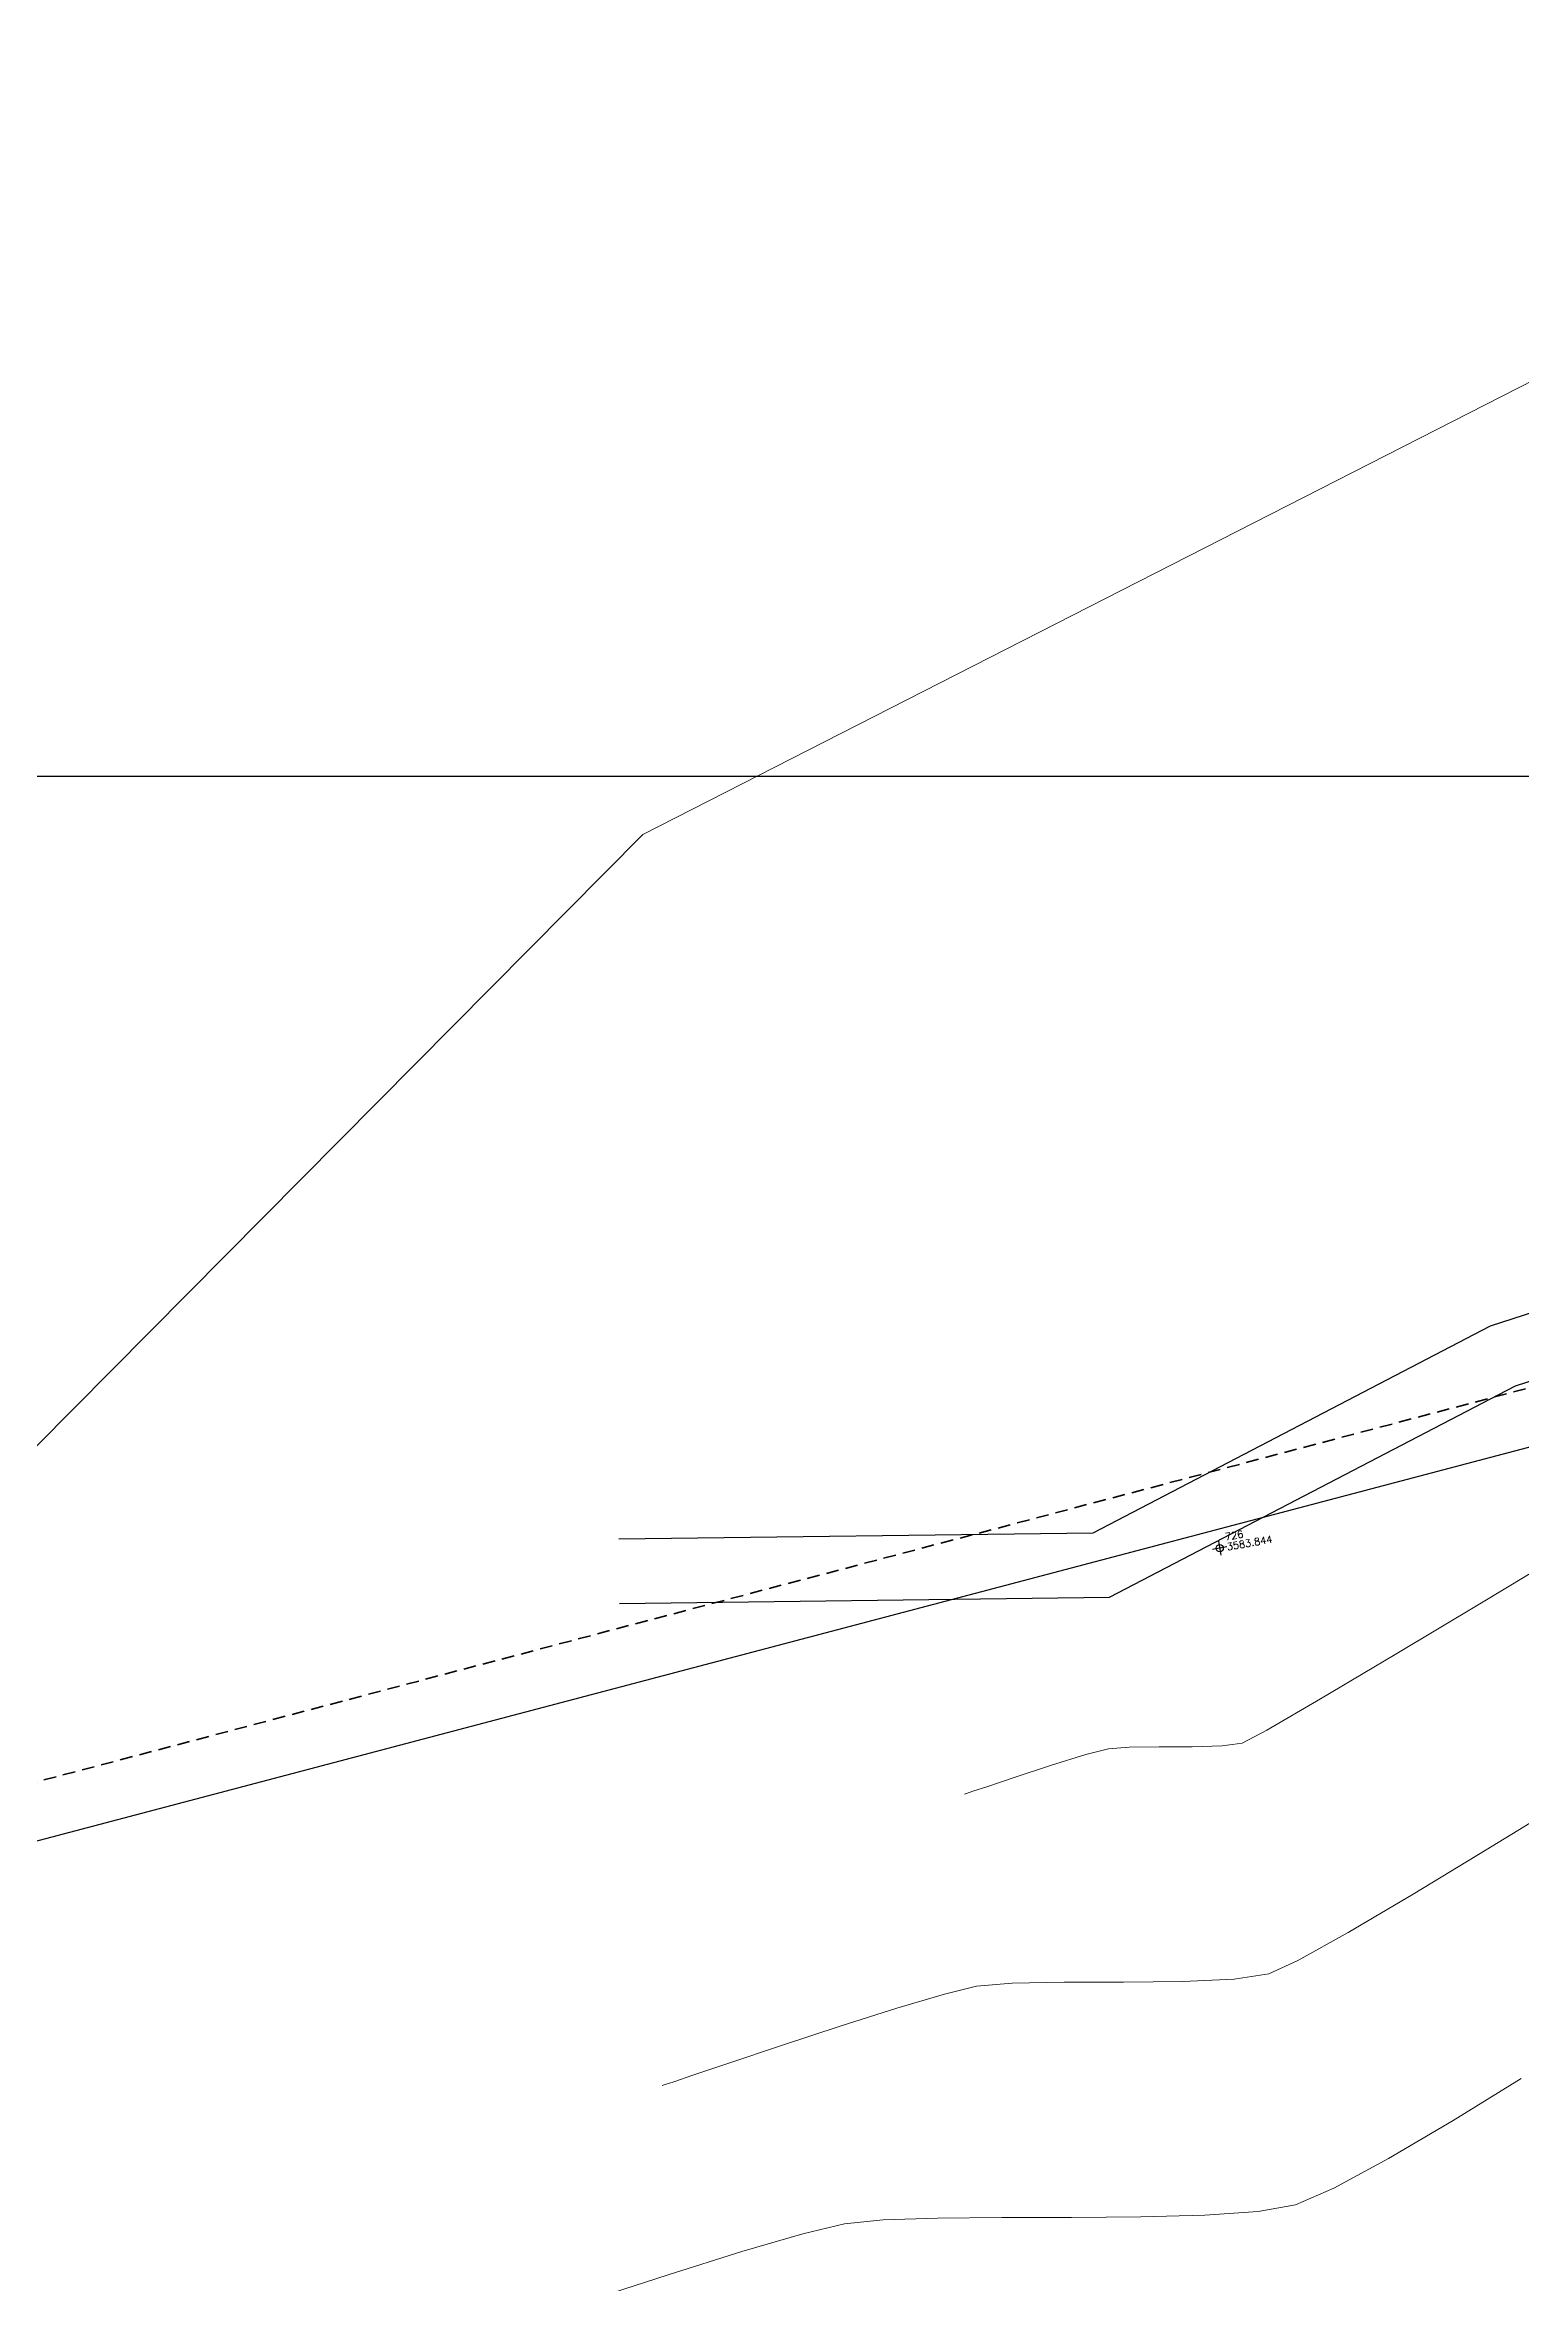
# Model space of a CAD drawing. Header units: millimetres. Extents: x 736950 to 740938, y 8500595 to 8502163.
# Drawn here: x 738059.47 to 738080.04, y 8501379.02 to 8501410.19 of the extents above; entities that cross this region are included whole.
import ezdxf

# ---------------------------------------------------------------- set-up
doc = ezdxf.new("R2010")
doc.units = ezdxf.units.MM
doc.linetypes.add('DASHED', pattern=[0.75, 0.5, -0.25])
doc.layers.add('CANAL', color=130, linetype='Continuous')
doc.layers.add('Cuadricula Coordenadas', color=5, linetype='Continuous')
for name, color, linetype, lineweight in [('CONT-MNR', 96, 'Continuous', 15), ('COTAS', 40, 'Continuous', 5), ('PERIMETRO', 7, 'Continuous', 35), ('saiwite', 5, 'Continuous', 5)]:
    doc.layers.add(name, color=color, linetype=linetype, lineweight=lineweight)
doc.styles.add('5mm', font='arial.ttf', dxfattribs={"height": 3})
doc.styles.add('COTAS', font='arial.ttf')
doc.dimstyles.new('Copy of GenDist', dxfattribs={"dimtxt": 2, "dimasz": 2, "dimexe": 0.18, "dimexo": 0.0625, "dimgap": 1, "dimtad": 2, "dimdec": 3, "dimzin": 1, "dimdsep": 46, "dimtxsty": 'COTAS', "dimcen": 0.09, "dimadec": 3, "dimazin": 0, "dimtfac": 1, "dimtdec": 3, "dimtofl": 0, "dimtmove": 0, "dimatfit": 3, "dimfxl": 1, "dimtolj": 1, "dimtzin": 0, "dimarcsym": 0})

# ---------------------------------------------------------------- blocks, each defined once
blk = doc.blocks.new('*D166')
at = {"layer": 'COTAS', "color": 0, "lineweight": -2, "transparency": 16777216}
for p, q in [((738158.5585231122, 8501412.1130792), (738158.7924768808, 8501411.226644795)), ((738156.8127603072, 8501410.890308227), (738044.4536228252, 8501381.235724028)), ((738042.3318203439, 8501381.437740989), (738042.5657741125, 8501380.551306585))]:
    blk.add_line(p, q, dxfattribs=at)
at = {"layer": 'COTAS', "color": 0, "transparency": 16777216}
for points in [[(738156.727697473, 8501411.212605335), (738156.8978231417, 8501410.56801112), (738158.7465429504, 8501411.400685234)], [(738044.368559991, 8501381.558021136), (738044.5386856596, 8501380.913426923), (738042.519840182, 8501380.725347023)]]:
    blk.add_solid(points, dxfattribs=at)
at = {"layer": 'Defpoints', "color": 0, "transparency": 16777216}
for p in [(738158.5425738308, 8501412.173509907), (738042.3158710625, 8501381.498171696), (738042.519840182, 8501380.725347023)]:
    blk.add_point(p, dxfattribs=at)
at = {"layer": 'COTAS', "color": 0, "transparency": 16777216, "insert": (738101.1489647822, 8501394.108787626), "char_height": 2, "attachment_point": 5, "rotation": 14.78475513061474, "style": 'COTAS'}
blk.add_mtext('\\A1;120.207', dxfattribs=at)

msp = doc.modelspace()

# ---------------------------------------------------------------- linework, layer by layer
at = {"linetype": 'Continuous', "extrusion": (-0.172787269436437, 0.9849591664230046, 0), "elevation": 8245991.161062786}
msp.add_lwpolyline([(-2195906.501162655, 0), (-2195906.301162654, 0)], dxfattribs=at)
at = {"linetype": 'Continuous', "extrusion": (0.9849591664230046, 0.172787269436437, 0), "elevation": 2195906.401162655}
msp.add_lwpolyline([(8245991.261062786, 0), (8245991.06106279, 0)], dxfattribs=at)
at = {"linetype": 'Continuous'}
msp.add_circle((738075.8419150746, 8501389.251326755), 0.05, dxfattribs=at)
at = {"layer": 'CANAL'}
for points in [[(738067.4695662372, 8501389.37966289), (738074.0803890078, 8501389.465330413), (738079.6145550959, 8501392.3455484), (738082.8135770564, 8501393.380624963), (738083.7221698993, 8501393.71667116), (738094.0285600207, 8501398.229024768), (738127.5125246546, 8501405.483413719), (738135.737013455, 8501408.918626953), (738141.641631531, 8501415.6990224), (738144.9237159684, 8501423.402653014), (738146.3459746779, 8501430.96555941)], [(738067.4812280682, 8501388.479738448), (738074.3060445312, 8501388.568179047), (738079.9632579399, 8501391.51243615), (738083.1083335592, 8501392.530057818), (738084.0590364364, 8501392.881678555), (738094.3070799208, 8501397.368486784), (738127.7834885514, 8501404.621238705), (738136.2777532603, 8501408.169132229), (738142.4138271754, 8501415.215313219), (738145.7901040448, 8501423.140030071), (738147.230470255, 8501430.799223682)]]:
    msp.add_lwpolyline(points, dxfattribs=at)
at = {"layer": 'CONT-MNR'}
for points, elevation in [([(738079.4906947706, 8501388.492133617), (738080.7516322873, 8501389.252060572)], 3583), ([(738076.4996847667, 8501386.719009385), (738077.2479578085, 8501387.153333493)], 3583), ([(738073.4962561751, 8501386.228147408), (738073.974338034, 8501386.376911761)], 3583), ([(738075.4591499828, 8501386.486813381), (738075.8745140935, 8501386.499794515)], 3583), ([(738075.8745140935, 8501386.499794515), (738076.1558262872, 8501386.537768621)], 3583), ([(738072.9756826517, 8501386.057264147), (738073.4962561751, 8501386.228147408)], 3583), ([(738072.2871490306, 8501385.826824883), (738072.3146818737, 8501385.835726447)], 3583), ([(738079.5559760019, 8501385.048810892), (738080.6036517057, 8501385.69047086)], 3582), ([(738076.5277590088, 8501383.322652306), (738076.9303751119, 8501383.51017722)], 3582), ([(738072.9519248446, 8501383.192822713), (738073.6727902119, 8501383.206076447)], 3582), ([(738071.3421006129, 8501382.84405257), (738072.0062575995, 8501383.041613242)], 3582), ([(738072.0062575995, 8501383.041613242), (738072.4510329406, 8501383.150853528)], 3582), ([(738068.5025328785, 8501381.911466181), (738068.9889826004, 8501382.075138172)], 3582), ([(738068.0753408713, 8501381.769358166), (738068.1155988009, 8501381.782304032)], 3582), ([(738070.6121597564, 8501379.842570849), (738071.1530355163, 8501379.896326082)], 3581), ([(738071.1530355163, 8501379.896326082), (738071.9089113479, 8501379.921366151)], 3581), ([(738073.7757006467, 8501379.93093993), (738074.7416328242, 8501379.938293206)], 3581), ([(738075.6326024939, 8501379.962570453), (738076.3761190103, 8501380.015181458)], 3581), ([(738068.1553192376, 8501379.134021778), (738069.181596563, 8501379.455353465)], 3581), ([(738069.181596563, 8501379.455353465), (738070.0334563811, 8501379.703717805)], 3581), ([(738067.053363339, 8501378.776266696), (738068.1553192376, 8501379.134021778)], 3581)]:
    msp.add_lwpolyline(points, dxfattribs=dict(at, elevation=elevation))
at = {"layer": 'CONT-MNR', "extrusion": (-0.5142760986658951, 0.8576246815134152, 0), "elevation": 6911423.957008088}
msp.add_lwpolyline([(-5005054.687959316, 3583.000000000003), (-5005056.095116301, 3583.000000000003)], dxfattribs=at)
at = {"layer": 'CONT-MNR', "extrusion": (0.5105711603734573, -0.8598355018228204, 0), "elevation": -6932953.53224152}
msp.add_lwpolyline([(4975188.124543294, 3583), (4975189.329337004, 3583)], dxfattribs=at)
at = {"layer": 'CONT-MNR', "extrusion": (0.4662754232426649, -0.8846396044038914, 0), "elevation": -7176516.451712983}
msp.add_lwpolyline([(4616919.004557674, 3583.000000000004), (4616919.393256617, 3583.000000000004)], dxfattribs=at)
at = {"layer": 'CONT-MNR', "extrusion": (0.252141475370605, -0.9676903825077185, 0), "elevation": -8040610.774097411}
msp.add_lwpolyline([(2857779.190316258, 3583), (2857779.516420658, 3583)], dxfattribs=at)
at = {"layer": 'CONT-MNR', "extrusion": (0.07326321591017795, -0.997312639644409, 0), "elevation": -8424466.474139223}
msp.add_lwpolyline([(1358929.730011511, 3583), (1358930.019613651, 3583)], dxfattribs=at)
at = {"layer": 'CONT-MNR', "extrusion": (0.01098108843369516, -0.9999397060307245, 0), "elevation": -8492769.03579846}
msp.add_lwpolyline([(831384.55403381, 3583.00000000001), (831384.9731790337, 3583.00000000001)], dxfattribs=at)
at = {"layer": 'CONT-MNR', "extrusion": (0.004026242466890179, -0.9999918946529506, 0), "elevation": -8498345.909368103}
msp.add_lwpolyline([(772297.6587891233, 3583.000000000003), (772298.1200928924, 3583.000000000003)], dxfattribs=at)
at = {"layer": 'CONT-MNR', "extrusion": (0.3177381292879291, -0.9481785070315648, 0), "elevation": -7826317.612904298}
msp.add_lwpolyline([(3401039.047929735, 3583), (3401039.434352714, 3583)], dxfattribs=at)
at = {"layer": 'CONT-MNR', "extrusion": (0.3156633642166807, -0.9488712454761222, 0), "elevation": -7833738.176331154}
msp.add_lwpolyline([(3383911.649893086, 3583.000000000013), (3383911.744040671, 3583.000000000013)], dxfattribs=at)
at = {"layer": 'CONT-MNR', "extrusion": (0.3187802579532737, -0.9478286486170612, 0), "elevation": -7822574.164876946}
msp.add_lwpolyline([(3409640.14842685, 3583), (3409640.364994348, 3583)], dxfattribs=at)
at = {"layer": 'CONT-MNR', "extrusion": (0.5167786154081574, -0.8561190703732908, 0), "elevation": -6896774.133875039}
msp.add_lwpolyline([(5025216.784771672, 3582.000000000004), (5025217.977899813, 3582.000000000004)], dxfattribs=at)
at = {"layer": 'CONT-MNR', "extrusion": (0.5070610274743311, -0.8619101544921463, 0), "elevation": -6953178.709310022}
msp.add_lwpolyline([(4946877.058633499, 3582.000000000004), (4946878.108871936, 3582.000000000004)], dxfattribs=at)
at = {"layer": 'CONT-MNR', "extrusion": (0.4868087319725611, -0.8735085909567617, 0), "elevation": -7066729.23658385}
msp.add_lwpolyline([(4783264.266071471, 3582), (4783265.066212379, 3582)], dxfattribs=at)
at = {"layer": 'CONT-MNR', "extrusion": (0.08349632449786007, -0.9965080851630598, 0), "elevation": -8410070.708020179}
msp.add_lwpolyline([(1445329.411134749, 3582.000000000004), (1445329.913781854, 3582.000000000004)], dxfattribs=at)
at = {"layer": 'CONT-MNR', "extrusion": (0.00250057450821653, -0.9999968735586772, 0), "elevation": -8499511.018789329}
msp.add_lwpolyline([(759329.7073758773, 3582.000000000003), (759330.5368059359, 3582.000000000003)], dxfattribs=at)
at = {"layer": 'CONT-MNR', "extrusion": (0.01019831485599479, -0.9999479958348325, 0), "elevation": -8493413.9846532}
msp.add_lwpolyline([(824735.901937545, 3582.000000000013), (824736.728558731, 3582.000000000013)], dxfattribs=at)
at = {"layer": 'CONT-MNR', "extrusion": (0.04532920223608879, -0.9989721034266371, 0), "elevation": -8459188.308059022}
msp.add_lwpolyline([(1122677.582805397, 3582.000000000003), (1122678.295855905, 3582.000000000003)], dxfattribs=at)
at = {"layer": 'CONT-MNR', "extrusion": (0.1498361189637822, -0.9887108462305203, 0), "elevation": -8294819.37665193}
msp.add_lwpolyline([(2003558.059031029, 3582.00000000001), (2003558.551233141, 3582.00000000001)], dxfattribs=at)
at = {"layer": 'CONT-MNR', "extrusion": (0.3120539556512796, -0.9500643813775934, 0), "elevation": -7846542.958621471}
msp.add_lwpolyline([(3354103.752109688, 3582), (3354104.611238237, 3582)], dxfattribs=at)
at = {"layer": 'CONT-MNR', "extrusion": (0.3029762591732036, -0.952998104078603, 0), "elevation": -7878183.638195871}
msp.add_lwpolyline([(3279096.934749665, 3582), (3279097.761586932, 3582)], dxfattribs=at)
at = {"layer": 'CONT-MNR', "extrusion": (0.3169903106466655, -0.9484287759005052, 0), "elevation": -7828994.676889537}
msp.add_lwpolyline([(3394861.612674939, 3582.000000000013), (3394862.402313811, 3582.000000000013)], dxfattribs=at)
at = {"layer": 'CONT-MNR', "extrusion": (0.3137166676053805, -0.9495166414900665, 0), "elevation": -7840659.208266727}
msp.add_lwpolyline([(3367833.121099788, 3582.000000000009), (3367833.247414886, 3582.000000000009)], dxfattribs=at)
at = {"layer": 'CONT-MNR', "extrusion": (0.3179415487691286, -0.9481103161374671, 0), "elevation": -7825585.248892533}
msp.add_lwpolyline([(3402712.611268608, 3582.000000000003), (3402712.892876967, 3582.000000000003)], dxfattribs=at)
at = {"layer": 'CONT-MNR', "extrusion": (0.5257499772587017, -0.8506391487654886, 0), "elevation": -6843562.67015394}
msp.add_lwpolyline([(5097439.988936993, 3581.000000000009), (5097441.103112846, 3581.000000000009)], dxfattribs=at)
at = {"layer": 'CONT-MNR', "extrusion": (0.5089779333101938, -0.8607795672547554, 0), "elevation": -6942149.329112197}
msp.add_lwpolyline([(4962337.833975595, 3581), (4962338.879343643, 3581)], dxfattribs=at)
at = {"layer": 'CONT-MNR', "extrusion": (0.4769179841738699, -0.878947800709196, 0), "elevation": -7120267.148663138}
msp.add_lwpolyline([(4703192.709798537, 3581.000000000003), (4703193.576482591, 3581.000000000003)], dxfattribs=at)
at = {"layer": 'CONT-MNR', "extrusion": (0.1737111893994642, -0.9847966402650974, 0), "elevation": -8243918.351404271}
msp.add_lwpolyline([(2203639.969435046, 3581.000000000013), (2203640.501090719, 3581.000000000013)], dxfattribs=at)
at = {"layer": 'CONT-MNR', "extrusion": (0.3952362224638516, -0.9185795166737091, 0), "elevation": -7517478.904517918}
msp.add_lwpolyline([(4038035.68121872, 3581.000000000013), (4038036.262090989, 3581.000000000013)], dxfattribs=at)
at = {"layer": 'CONT-MNR', "extrusion": (0.2333161256480895, -0.9724009386629392, 0), "elevation": -8094545.963162263}
msp.add_lwpolyline([(2701208.968466714, 3581.000000000009), (2701209.563595073, 3581.000000000009)], dxfattribs=at)
at = {"layer": 'CONT-MNR', "extrusion": (0.00860922335917913, -0.9999629399498522, 0), "elevation": -8494710.633880977}
msp.add_lwpolyline([(811234.8345336728, 3581), (811235.7329522271, 3581)], dxfattribs=at)
at = {"layer": 'CONT-MNR', "extrusion": (0.001899093159832527, -0.9999981967209594, 0), "elevation": -8499962.929720806}
msp.add_lwpolyline([(754216.3888178765, 3581.000000000013), (754217.357223663, 3581.000000000013)], dxfattribs=at)
at = {"layer": 'CONT-MNR', "extrusion": (0.02723800868153223, -0.9996289766123554, 0), "elevation": -8478122.041288646}
msp.add_lwpolyline([(969361.5592060838, 3581.00000000001), (969362.4505064464, 3581.00000000001)], dxfattribs=at)
at = {"layer": 'Cuadricula Coordenadas', "color": 8}
msp.add_line((736950.2264744169, 8501400), (738552.8979275209, 8501400), dxfattribs=at)
at = {"layer": 'PERIMETRO', "linetype": 'DASHED', "ltscale": 0.35}
msp.add_lwpolyline([(738505.2945807902, 8501473.002765065), (738158.5425738312, 8501412.173509907), (738158.5425738312, 8501412.173509907), (738158.5425738312, 8501412.173509907), (738158.5425738312, 8501412.173509907), (738042.3158710625, 8501381.498171696), (737981.1961052574, 8501351.494217444), (737950.6537477591, 8501343.089650117), (737921.3905846927, 8501338.747753197), (737870.7162104911, 8501338.053293455), (737782.1367684584, 8501322.717628885), (737738.6411665253, 8501340.79069492), (737735.1536829113, 8501350.925961591), (737703.608889051, 8501372.260051185), (737683.200969866, 8501281.329551859)], dxfattribs=at)
at = {"layer": 'saiwite'}
for p, q in [((738067.80424142, 8501399.187461093), (738088.4906850391, 8501409.741933279)), ((738050.1257036253, 8501381.36941885), (738067.80424142, 8501399.187461093))]:
    msp.add_line(p, q, dxfattribs=at)

# ---------------------------------------------------------------- texts
at = {"color": 2, "insert": (738075.9075814101, 8501389.455747722), "char_height": 0.1, "width": 0.4, "attachment_point": 1, "rotation": 9.94991650582834, "style": '5mm'}
msp.add_mtext('\\Ftxt.shx;\\W1.0000000000;\\T1.0000000000;\\o\\l726', dxfattribs=at)
at = {"color": 1, "insert": (738075.9317716279, 8501389.31785344), "char_height": 0.1, "width": 0.8333333333333334, "attachment_point": 1, "rotation": 9.94991650582834, "style": '5mm'}
msp.add_mtext('\\Ftxt.shx;\\W1.0000000000;\\T1.0000000000;\\o\\l3583.844', dxfattribs=at)

# ---------------------------------------------------------------- dimensions: what is measured, and where the dimension line sits
at = {"layer": 'COTAS'}
dim = msp.add_aligned_dim(p1=(738158.5425738312, 8501412.173509907), p2=(738042.3158710625, 8501381.498171696), distance=0.7992880437696247, dimstyle='Copy of GenDist', dxfattribs=at)
dim.commit()
dim.dimension.update_dxf_attribs({"geometry": '*D166', "text_midpoint": (738101.1489647822, 8501394.108787626)})

doc.saveas('drawing.dxf')
